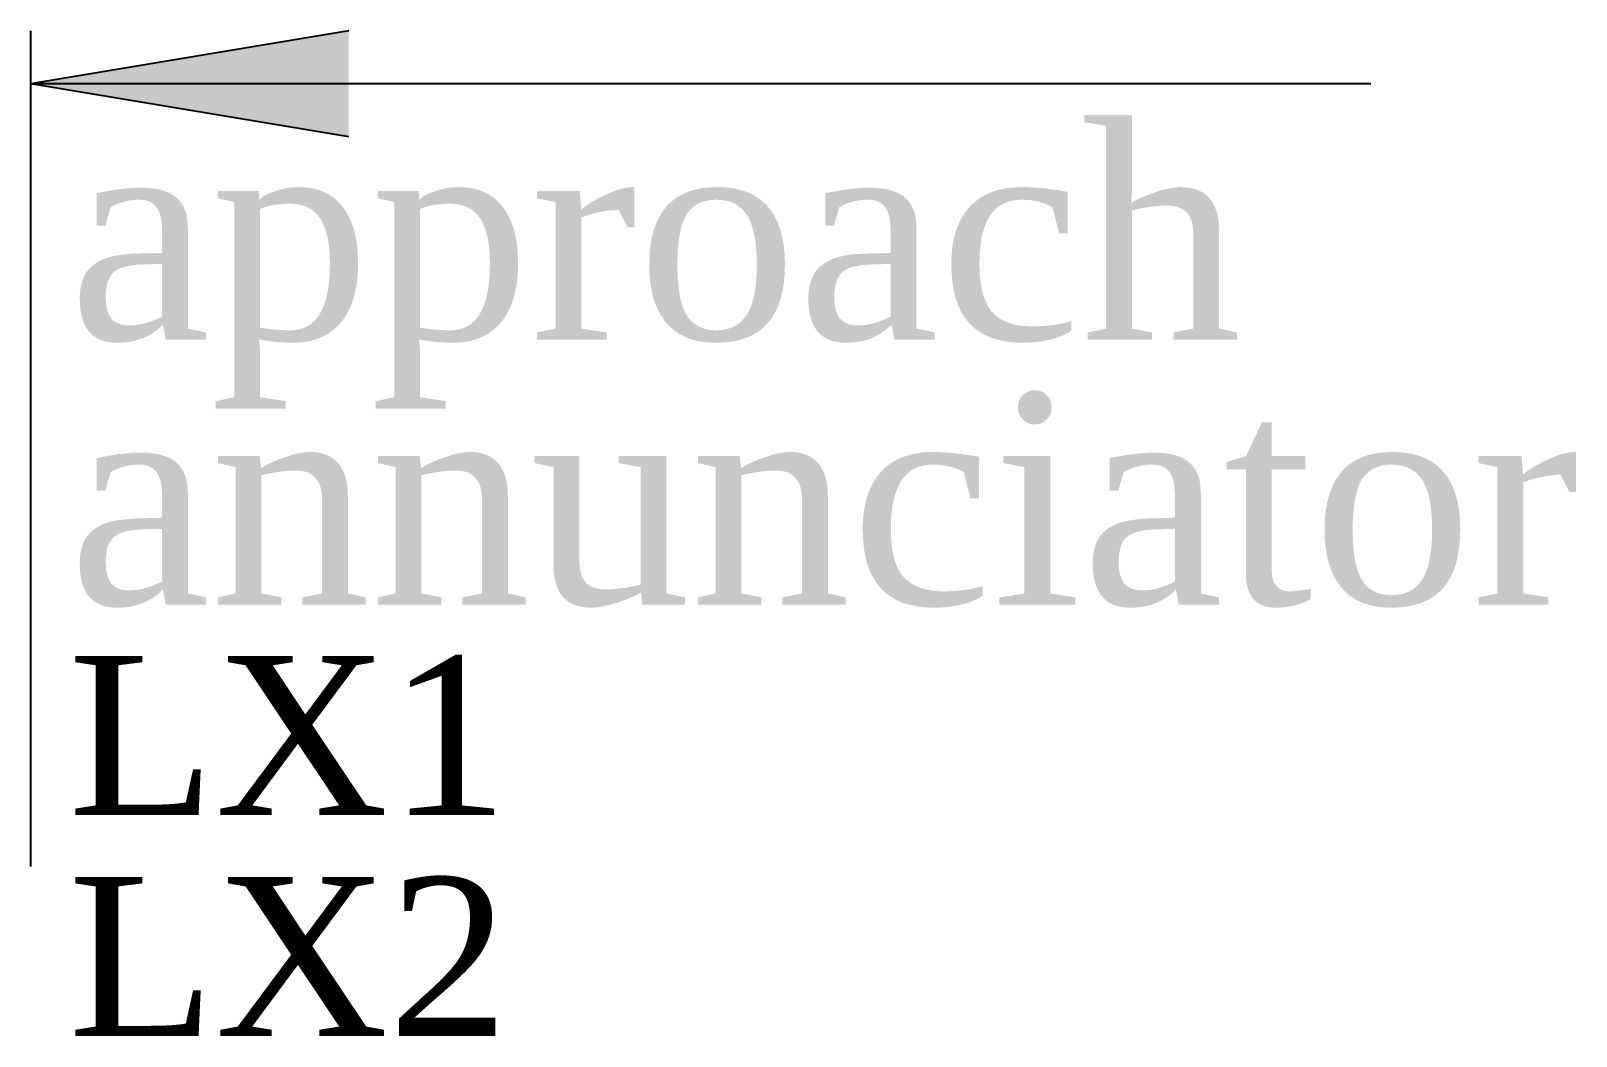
# Model space of a CAD drawing. Header units: millimetres. Extents: x 0 to 14.6, y -2 to 7.5.
import ezdxf

# ---------------------------------------------------------------- set-up
doc = ezdxf.new("R2010")
doc.units = ezdxf.units.MM
doc.styles.add('CHINESE', font='TIMES.TTF')

msp = doc.modelspace()

# ---------------------------------------------------------------- hatches: boundary and pattern name
at = {"linetype": 'Continuous'}
msp.add_hatch(color=0, dxfattribs=at).paths.add_polyline_path([(3, 7.5), (0, 7), (3, 6.5)])

# ---------------------------------------------------------------- linework, layer by layer
at = {"color": 2, "linetype": 'Continuous'}
msp.add_line((0, -0.385), (0, 7.5), dxfattribs=at)
at = {"color": 0, "linetype": 'Continuous'}
for p in [(3, 7.5), (12.648, 7), (3, 6.5)]:
    msp.add_line(p, (0, 7), dxfattribs=at)

# ---------------------------------------------------------------- texts
at = {"color": 0, "lineweight": 0, "style": 'CHINESE'}
for s, p in [('approach', (0.355, 4.587)), ('annunciator', (0.355, 2.087))]:
    msp.add_text(s, height=2, dxfattribs=at).set_placement(p)
for tag, p, s in [('LX1', (0.355, 0.102), 'LX1'), ('LX2', (0.355, -1.985), 'LX2')]:
    msp.add_attdef(tag, p, s, height=1.5, dxfattribs=at)

doc.saveas('drawing.dxf')
